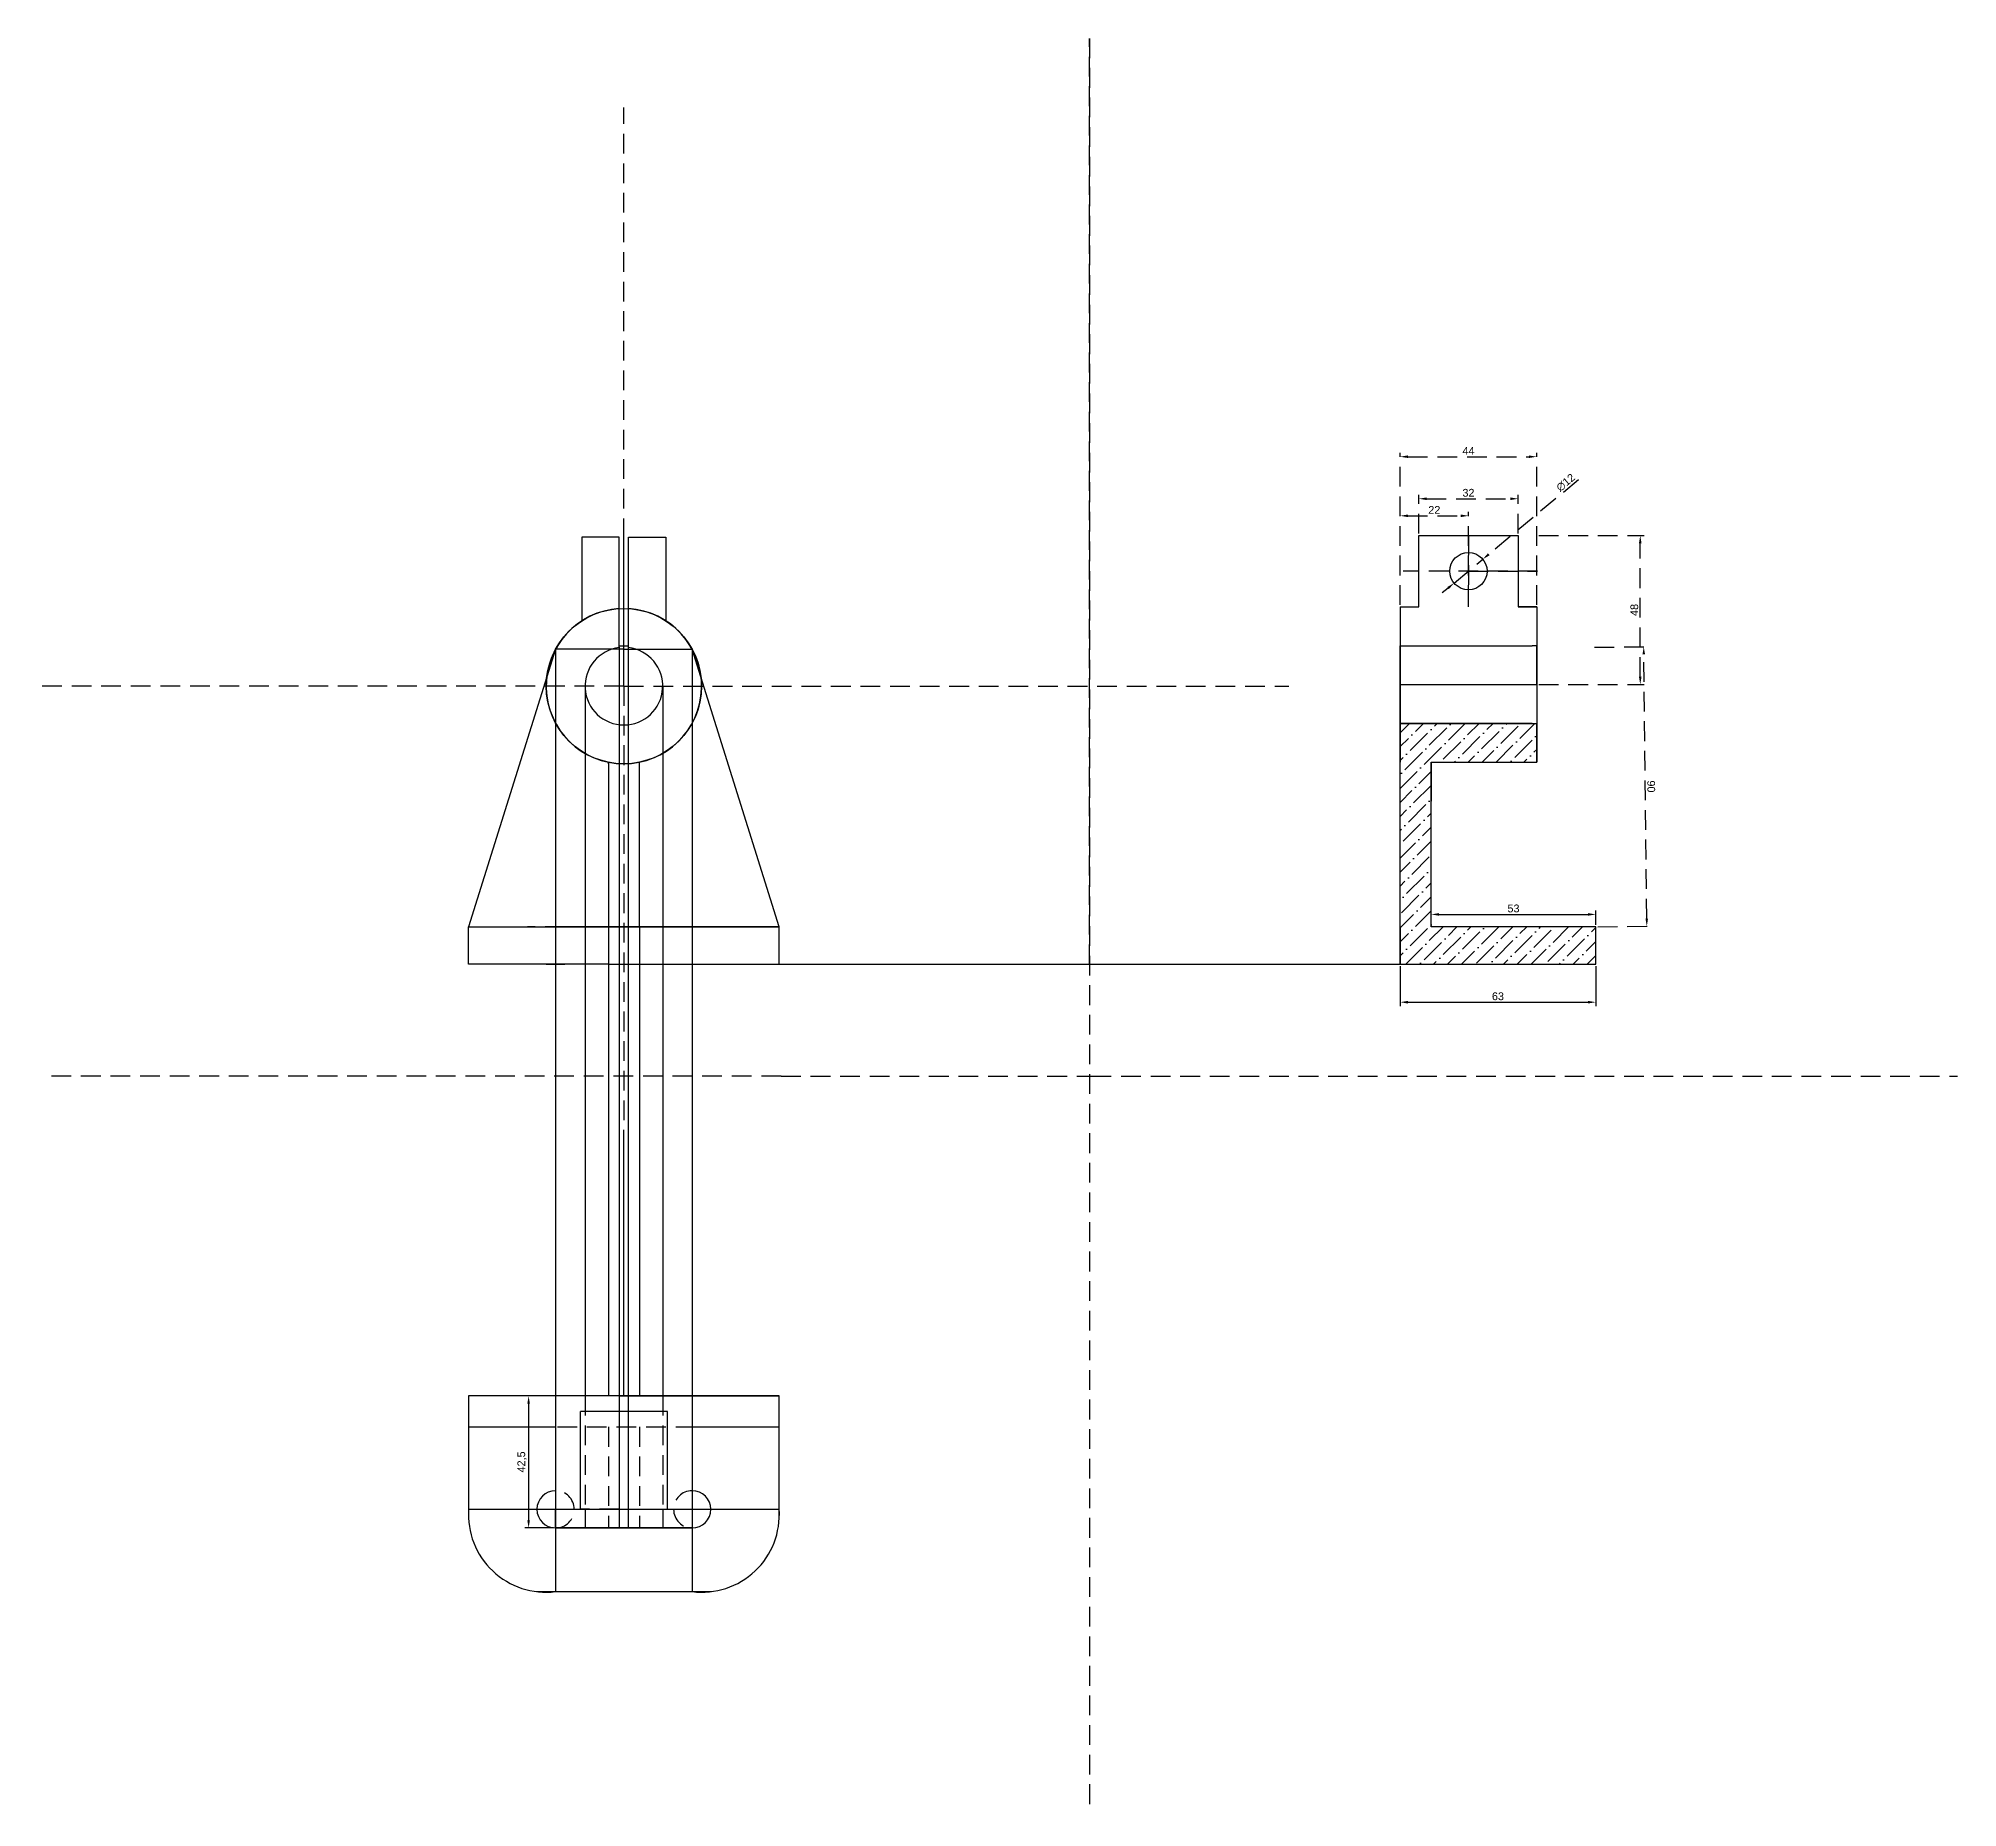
# Model space of a CAD drawing. Header units: millimetres. Extents: x 1561 to 2179, y 1389 to 1958.
import ezdxf

# ---------------------------------------------------------------- set-up
doc = ezdxf.new("R2010")
doc.units = ezdxf.units.MM
doc.linetypes.add('DASHED2', pattern=[9.525, 6.35, -3.175])
doc.styles.get("Standard").update_dxf_attribs({"font": 'arial.ttf'})
doc.dimstyles.new('ISO-25', dxfattribs={"dimtxt": 2.5, "dimasz": 2.5, "dimexe": 1.25, "dimexo": 0.625, "dimtad": 1, "dimtxsty": 'Standard', "dimcen": 2.5, "dimadec": 0, "dimazin": 0, "dimtfac": 1, "dimtmove": 0, "dimatfit": 3, "dimfxl": 1, "dimarcsym": 0})

# ---------------------------------------------------------------- blocks, each defined once
blk = doc.blocks.new('*D1')
at = {"color": 0, "lineweight": -2, "transparency": 16777216}
for p, q in [((1727.37, 1521.53), (1718.08, 1521.53)), ((1719.33, 1519.03), (1719.33, 1481.53)), ((1727.37, 1479.03), (1718.08, 1479.03))]:
    blk.add_line(p, q, dxfattribs=at)
at = {"color": 0, "transparency": 16777216}
for points in [[(1718.91, 1519.03), (1719.74, 1519.03), (1719.33, 1521.53)], [(1718.91, 1481.53), (1719.74, 1481.53), (1719.33, 1479.03)]]:
    blk.add_solid(points, dxfattribs=at)
at = {"layer": 'Defpoints', "color": 0, "transparency": 16777216}
for p in [(1728, 1521.53), (1719.33, 1479.03), (1728, 1479.03)]:
    blk.add_point(p, dxfattribs=at)
at = {"color": 0, "transparency": 16777216, "insert": (1717.2, 1500.28), "char_height": 2.5, "attachment_point": 5, "rotation": 90}
blk.add_mtext('42,5', dxfattribs=at)
blk = doc.blocks.new('*D2')
at = {"color": 0, "lineweight": -2, "transparency": 16777216}
for p, q in [((1999.94, 1659.88), (1999.94, 1647.01)), ((2062.94, 1659.88), (2062.94, 1647.01)), ((2002.44, 1648.26), (2060.44, 1648.26))]:
    blk.add_line(p, q, dxfattribs=at)
at = {"color": 0, "transparency": 16777216}
for points in [[(2002.44, 1648.68), (2002.44, 1647.84), (1999.94, 1648.26)], [(2060.44, 1648.68), (2060.44, 1647.84), (2062.94, 1648.26)]]:
    blk.add_solid(points, dxfattribs=at)
at = {"layer": 'Defpoints', "color": 0, "transparency": 16777216}
for p in [(1999.94, 1660.51), (2062.94, 1660.51), (2062.94, 1648.26)]:
    blk.add_point(p, dxfattribs=at)
at = {"color": 0, "transparency": 16777216, "insert": (2031.44, 1650.16), "char_height": 2.5, "attachment_point": 5}
blk.add_mtext('63', dxfattribs=at)
blk = doc.blocks.new('*D3')
at = {"color": 0, "lineweight": -2, "transparency": 16777216}
for p, q in [((2009.94, 1673.13), (2009.94, 1677.77)), ((2012.44, 1676.52), (2060.44, 1676.52)), ((2062.94, 1673.13), (2062.94, 1677.77))]:
    blk.add_line(p, q, dxfattribs=at)
at = {"color": 0, "transparency": 16777216}
for points in [[(2012.44, 1676.94), (2012.44, 1676.11), (2009.94, 1676.52)], [(2060.44, 1676.94), (2060.44, 1676.11), (2062.94, 1676.52)]]:
    blk.add_solid(points, dxfattribs=at)
at = {"layer": 'Defpoints', "color": 0, "transparency": 16777216}
for p in [(2062.94, 1676.52), (2009.94, 1672.51), (2062.94, 1672.51)]:
    blk.add_point(p, dxfattribs=at)
at = {"color": 0, "transparency": 16777216, "insert": (2036.44, 1678.43), "char_height": 2.5, "attachment_point": 5}
blk.add_mtext('53', dxfattribs=at)
blk = doc.blocks.new('*D4')
at = {"color": 0, "linetype": 'DASHED2', "lineweight": -2, "transparency": 16777216}
for p, q in [((2005.94, 1799.13), (2005.94, 1811.57)), ((2037.94, 1799.13), (2037.94, 1811.57)), ((2008.44, 1810.32), (2035.44, 1810.32))]:
    blk.add_line(p, q, dxfattribs=at)
at = {"color": 0, "linetype": 'DASHED2', "transparency": 16777216}
for points in [[(2008.44, 1810.73), (2008.44, 1809.9), (2005.94, 1810.32)], [(2035.44, 1810.73), (2035.44, 1809.9), (2037.94, 1810.32)]]:
    blk.add_solid(points, dxfattribs=at)
at = {"layer": 'Defpoints', "color": 0, "linetype": 'DASHED2', "transparency": 16777216}
for p in [(2037.94, 1810.32), (2005.94, 1798.51), (2037.94, 1798.51)]:
    blk.add_point(p, dxfattribs=at)
at = {"color": 0, "linetype": 'DASHED2', "transparency": 16777216, "insert": (2021.94, 1812.22), "char_height": 2.5, "attachment_point": 5}
blk.add_mtext('32', dxfattribs=at)
blk = doc.blocks.new('*D5')
at = {"color": 0, "linetype": 'DASHED2', "lineweight": -2, "transparency": 16777216}
for p, q in [((1999.94, 1776.13), (1999.94, 1825.09)), ((2002.44, 1823.84), (2041.44, 1823.84)), ((2043.94, 1776.13), (2043.94, 1825.09))]:
    blk.add_line(p, q, dxfattribs=at)
at = {"color": 0, "linetype": 'DASHED2', "transparency": 16777216}
for points in [[(2002.44, 1824.26), (2002.44, 1823.43), (1999.94, 1823.84)], [(2041.44, 1824.26), (2041.44, 1823.43), (2043.94, 1823.84)]]:
    blk.add_solid(points, dxfattribs=at)
at = {"layer": 'Defpoints', "color": 0, "linetype": 'DASHED2', "transparency": 16777216}
for p in [(2043.94, 1823.84), (1999.94, 1775.51), (2043.94, 1775.51)]:
    blk.add_point(p, dxfattribs=at)
at = {"color": 0, "linetype": 'DASHED2', "transparency": 16777216, "insert": (2021.94, 1825.72), "char_height": 2.5, "attachment_point": 5}
blk.add_mtext('44', dxfattribs=at)
blk = doc.blocks.new('*D6')
at = {"color": 0, "linetype": 'DASHED2', "lineweight": -2, "transparency": 16777216}
for p, q in [((1999.94, 1776.13), (1999.94, 1806.08)), ((2002.44, 1804.83), (2019.44, 1804.83)), ((2021.94, 1776.13), (2021.94, 1806.08))]:
    blk.add_line(p, q, dxfattribs=at)
at = {"color": 0, "linetype": 'DASHED2', "transparency": 16777216}
for points in [[(2002.44, 1805.24), (2002.44, 1804.41), (1999.94, 1804.83)], [(2019.44, 1805.24), (2019.44, 1804.41), (2021.94, 1804.83)]]:
    blk.add_solid(points, dxfattribs=at)
at = {"layer": 'Defpoints', "color": 0, "linetype": 'DASHED2', "transparency": 16777216}
for p in [(2021.94, 1804.83), (1999.94, 1775.51), (2021.94, 1775.51)]:
    blk.add_point(p, dxfattribs=at)
at = {"color": 0, "linetype": 'DASHED2', "transparency": 16777216, "insert": (2010.94, 1806.71), "char_height": 2.5, "attachment_point": 5}
blk.add_mtext('22', dxfattribs=at)
blk = doc.blocks.new('*D7')
at = {"color": 0, "linetype": 'DASHED2', "lineweight": -2, "transparency": 16777216}
for p, q in [((2057.4, 1816.43), (2028.48, 1792.43)), ((2017.32, 1783.17), (2026.55, 1790.84)), ((2015.39, 1781.58), (2013.47, 1779.98))]:
    blk.add_line(p, q, dxfattribs=at)
at = {"color": 0, "linetype": 'DASHED2', "transparency": 16777216}
for points in [[(2028.21, 1792.75), (2028.74, 1792.11), (2026.55, 1790.84)], [(2015.13, 1781.9), (2015.66, 1781.26), (2017.32, 1783.17)]]:
    blk.add_solid(points, dxfattribs=at)
at = {"layer": 'Defpoints', "color": 0, "linetype": 'DASHED2', "transparency": 16777216}
for p in [(2026.55, 1790.84), (2017.32, 1783.17)]:
    blk.add_point(p, dxfattribs=at)
at = {"color": 0, "linetype": 'DASHED2', "transparency": 16777216, "insert": (2053.24, 1815.54), "char_height": 2.5, "attachment_point": 5, "rotation": 39.68116}
blk.add_mtext('∅12', dxfattribs=at)
blk = doc.blocks.new('*D8')
at = {"color": 0, "linetype": 'DASHED2', "lineweight": -2, "transparency": 16777216}
for p, q in [((2044.56, 1798.51), (2078.5, 1798.51)), ((2077.25, 1753.01), (2077.25, 1796.01)), ((2044.56, 1750.51), (2078.5, 1750.51))]:
    blk.add_line(p, q, dxfattribs=at)
at = {"color": 0, "linetype": 'DASHED2', "transparency": 16777216}
for points in [[(2076.84, 1796.01), (2077.67, 1796.01), (2077.25, 1798.51)], [(2076.84, 1753.01), (2077.67, 1753.01), (2077.25, 1750.51)]]:
    blk.add_solid(points, dxfattribs=at)
at = {"layer": 'Defpoints', "color": 0, "linetype": 'DASHED2', "transparency": 16777216}
for p in [(2043.94, 1798.51), (2077.25, 1798.51), (2043.94, 1750.51)]:
    blk.add_point(p, dxfattribs=at)
at = {"color": 0, "linetype": 'DASHED2', "transparency": 16777216, "insert": (2075.35, 1774.51), "char_height": 2.5, "attachment_point": 5, "rotation": 90}
blk.add_mtext('48', dxfattribs=at)
blk = doc.blocks.new('*D9')
at = {"color": 0, "linetype": 'DASHED2', "lineweight": -2, "transparency": 16777216}
for p, q in [((2062.56, 1762.51), (2079.62, 1762.7)), ((2079.34, 1675.19), (2078.4, 1760.18)), ((2063.56, 1672.51), (2080.62, 1672.7))]:
    blk.add_line(p, q, dxfattribs=at)
at = {"color": 0, "linetype": 'DASHED2', "transparency": 16777216}
for points in [[(2078.81, 1760.19), (2077.98, 1760.18), (2078.37, 1762.68)], [(2079.76, 1675.19), (2078.93, 1675.18), (2079.37, 1672.69)]]:
    blk.add_solid(points, dxfattribs=at)
at = {"layer": 'Defpoints', "color": 0, "linetype": 'DASHED2', "transparency": 16777216}
for p in [(2061.93, 1762.5), (2078.37, 1762.68), (2062.94, 1672.51)]:
    blk.add_point(p, dxfattribs=at)
at = {"color": 0, "linetype": 'DASHED2', "transparency": 16777216, "insert": (2080.77, 1717.71), "char_height": 2.5, "attachment_point": 5, "rotation": 270.63741}
blk.add_mtext('90', dxfattribs=at)

msp = doc.modelspace()

# ---------------------------------------------------------------- hatches: boundary and pattern name
at = {"true_color": 0xffffff}
h = msp.add_hatch(dxfattribs=at)
h.set_pattern_fill('ANSI36')
h.paths.add_polyline_path([(2009.936, 1725.505), (2043.936, 1725.505), (2043.936, 1738.005), (1999.936, 1738.005), (1999.936, 1725.505), (1999.936, 1660.505), (2062.936, 1660.505), (2062.936, 1672.505), (2009.936, 1672.505)])
h = msp.add_hatch(dxfattribs=at)
h.set_pattern_fill('ANSI36')
h.paths.add_polyline_path([(2062.936, 1672.505), (1999.936, 1672.505), (1999.936, 1660.505), (2062.936, 1660.505)])

# ---------------------------------------------------------------- linework, layer by layer
at = {"color": 7, "linetype": 'DASHED2', "true_color": 0xffffff}
for p, q in [((1899.97, 1660.505), (1899.97, 1958.493)), ((1899.97, 1958.493), (1899.97, 1389.019)), ((2021.936, 1798.505), (2021.936, 1781.005)), ((2044.146, 1787.005), (2000.937, 1787.005)), ((2021.936, 1787.005), (2044.146, 1787.005)), ((2021.936, 1775.505), (2021.936, 1781.005)), ((1800.612, 1624.427), (1565.071, 1624.427)), ((1800.612, 1624.427), (1900.582, 1624.427)), ((1900.582, 1624.427), (2179.442, 1624.427)), ((1762.5, 1521.534), (1737.5, 1521.534)), ((1737.5, 1521.534), (1737.5, 1485.034)), ((1745, 1521.734), (1745, 1521.534)), ((1755, 1521.702), (1755, 1521.534)), ((1762.5, 1521.534), (1762.5, 1485.034)), ((1736, 1485.034), (1736, 1516.534)), ((1700, 1511.534), (1800, 1511.534)), ((1745, 1511.534), (1745, 1479.034)), ((1755, 1511.534), (1755, 1479.034)), ((1748.5, 1485.034), (1736, 1485.034)), ((1737.5, 1485.034), (1737.5, 1479.034)), ((1762.5, 1485.034), (1762.5, 1479.034))]:
    msp.add_line(p, q, dxfattribs=at)
at = {"linetype": 'DASHED2'}
for p, q in [((1750, 1750), (1750, 1936.286)), ((1750, 1750), (1561.479, 1750)), ((1750, 1750), (1750, 1607.207)), ((1750, 1750), (1964.134, 1750)), ((1731, 1672.505), (1719, 1672.505)), ((1769, 1672.505), (1781, 1672.505)), ((1731, 1660.505), (1731, 1660.505)), ((1775, 1660.505), (1775, 1660.505))]:
    msp.add_line(p, q, dxfattribs=at)
at = {"color": 7, "true_color": 0xffffff}
for p, q in [((2005.936, 1775.505), (2005.936, 1798.505)), ((2005.936, 1798.505), (2021.936, 1798.505)), ((2021.936, 1798.505), (2037.936, 1798.505)), ((2037.936, 1798.505), (2037.936, 1775.505)), ((1748.511, 1798), (1736.511, 1798)), ((1736.511, 1798), (1736.511, 1771.048)), ((1748.511, 1774.956), (1748.511, 1798)), ((1750, 1750), (1750, 1798)), ((1751.489, 1774.956), (1751.489, 1798)), ((1751.489, 1798), (1763.489, 1798)), ((1763.489, 1798), (1763.489, 1771.048)), ((1748.5, 1762.41), (1748.511, 1774.956)), ((1751.5, 1762.5), (1751.489, 1774.956)), ((1999.936, 1775.505), (1999.936, 1750.505)), ((1999.936, 1775.505), (2005.936, 1775.505)), ((2043.936, 1775.505), (2037.936, 1775.505)), ((2037.936, 1775.505), (2043.936, 1775.505)), ((2043.936, 1775.505), (2043.936, 1763.005)), ((1728, 1761.874), (1700, 1672.505)), ((1748.5, 1762.5), (1748.5, 1762.41)), ((1751.5, 1762.5), (1751.5, 1762.41)), ((1800, 1672.505), (1772, 1761.874)), ((1999.936, 1738.005), (1999.936, 1763.005)), ((1999.936, 1763.005), (2042.436, 1763.005)), ((2043.936, 1763.005), (2042.436, 1763.005)), ((2043.936, 1750.505), (2043.936, 1763.005)), ((2043.936, 1763.005), (2043.936, 1763.005)), ((2043.936, 1763.005), (2043.936, 1725.505)), ((1999.936, 1660.505), (1999.936, 1750.505)), ((1999.936, 1750.505), (1999.936, 1725.505)), ((1999.936, 1750.505), (2042.436, 1750.505)), ((2042.436, 1750.505), (2043.936, 1750.505)), ((2042.436, 1738.005), (1999.936, 1738.005)), ((1999.936, 1738.005), (2043.936, 1738.005)), ((2043.936, 1725.505), (2043.936, 1738.005)), ((2009.936, 1672.505), (2009.936, 1725.505)), ((2009.936, 1725.505), (2009.936, 1713.005)), ((2009.936, 1725.505), (2043.936, 1725.505)), ((1700, 1672.505), (1800, 1672.505)), ((1999.936, 1672.505), (1999.936, 1660.505)), ((2062.936, 1672.505), (2009.936, 1672.505)), ((2062.936, 1660.505), (2062.936, 1672.505)), ((1999.936, 1660.505), (2062.936, 1660.505)), ((1800, 1521.534), (1700, 1521.534)), ((1700, 1521.534), (1700, 1481.659)), ((1700, 1521.534), (1700, 1511.534)), ((1728, 1521.534), (1728, 1485.034)), ((1748.5, 1521.534), (1748.5, 1479.034)), ((1750, 1521.534), (1800, 1521.534)), ((1751.5, 1479.034), (1751.5, 1521.534)), ((1772, 1521.534), (1772, 1485.034)), ((1800, 1481.659), (1800, 1521.534)), ((1736, 1485.034), (1736, 1516.534)), ((1764, 1516.534), (1736, 1516.534)), ((1764, 1485.034), (1764, 1516.534)), ((1700, 1511.534), (1700, 1485.034)), ((1700, 1511.534), (1728, 1511.534)), ((1772, 1511.534), (1800, 1511.534)), ((1700, 1485.034), (1800, 1485.034)), ((1728, 1479.034), (1728, 1485.034)), ((1751.5, 1485.034), (1764, 1485.034)), ((1772, 1485.034), (1772, 1479.034)), ((1772, 1479.034), (1728, 1479.034)), ((1748.5, 1479.034), (1751.5, 1479.034)), ((1721.886, 1458.534), (1778.114, 1458.534))]:
    msp.add_line(p, q, dxfattribs=at)
at = {"color": 252, "true_color": 0x939598}
for p, q in [((1728, 1761.874), (1700, 1672.505)), ((1750, 1761.874), (1728, 1761.874)), ((1728, 1761.874), (1728, 1458.534)), ((1748.5, 1762.977), (1751.5, 1762.977)), ((1748.5, 1762.5), (1748.5, 1521.534)), ((1750, 1750), (1750, 1761.874)), ((1750, 1761.874), (1772, 1761.874)), ((1751.5, 1521.534), (1751.5, 1762.5)), ((1772, 1761.874), (1772, 1458.534)), ((1737.5, 1750), (1737.5, 1521.534)), ((1762.5, 1750), (1762.5, 1521.534)), ((1745, 1672.505), (1745, 1521.734)), ((1755, 1672.505), (1755, 1521.702)), ((1800, 1660.505), (1800, 1660.505)), ((1800, 1660.505), (1999.936, 1660.505)), ((1750, 1521.534), (1750, 1607.207)), ((1775, 1521.534), (1725, 1521.534)), ((1748.5, 1521.534), (1751.5, 1521.534)), ((1775, 1521.534), (1750, 1521.534)), ((1728, 1479.034), (1772, 1479.034))]:
    msp.add_line(p, q, dxfattribs=at)
for p, q in [((1745, 1725), (1745, 1725.505)), ((1745, 1725.505), (1745, 1672.505)), ((1755, 1725), (1755, 1725.505)), ((1755, 1672.505), (1755, 1725)), ((1700, 1660.505), (1700, 1672.505)), ((1700, 1672.505), (1745, 1672.505)), ((1750, 1672.505), (1725, 1672.505)), ((1800, 1672.505), (1745, 1672.505)), ((1750, 1672.505), (1775, 1672.505)), ((1800, 1660.505), (1800, 1672.505)), ((1745, 1660.505), (1700, 1660.505)), ((1725, 1660.505), (1731, 1660.505)), ((1745, 1660.505), (1755, 1660.505)), ((1755, 1660.505), (1800, 1660.505))]:
    msp.add_line(p, q)
at = {"color": 7, "true_color": 0xffffff}
for centre, radius in [((2021.936, 1787.005), 6), ((1750, 1750), 25)]:
    msp.add_circle(centre, radius, dxfattribs=at)
for radius, start, end in [(25, 93.415281, 86.584719), (12.5, 96.892103, 83.107897)]:
    msp.add_arc((1750, 1750), radius, start, end)
for centre, radius, start, end in [((1750, 1750), 12.5, 96.892103, 83.107897), ((1728, 1485.034), 6, 90, 270), ((1772, 1485.034), 6, 270, 90), ((1724.943, 1483.346), 25, 176.129335, 277.023766), ((1775.057, 1483.346), 25, 262.976234, 3.870665)]:
    msp.add_arc(centre, radius, start, end, dxfattribs=at)
at = {"color": 252, "true_color": 0x939598}
for centre, start, end in [((1728, 1485.034), 90, 270), ((1772, 1485.034), 270, 90)]:
    msp.add_arc(centre, 6, start, end, dxfattribs=at)
at = {"color": 7, "linetype": 'DASHED2', "true_color": 0xffffff}
for centre, start, end in [((1728, 1485.034), 270, 90), ((1772, 1485.034), 90, 270)]:
    msp.add_arc(centre, 6, start, end, dxfattribs=at)

# ---------------------------------------------------------------- dimensions: what is measured, and where the dimension line sits
for base, p1, p2, picture, middle in [((2043.936, 1823.842), (1999.936, 1775.505), (2043.936, 1775.505), '*D5', (2021.936, 1825.717)), ((2037.936, 1810.315), (2005.936, 1798.505), (2037.936, 1798.505), '*D4', (2021.936, 1812.217)), ((2021.936, 1804.825), (1999.936, 1775.505), (2021.936, 1775.505), '*D6', (2010.936, 1806.706))]:
    dim = msp.add_linear_dim(base=base, p1=p1, p2=p2, dimstyle='ISO-25', dxfattribs=at)
    dim.commit()
    dim.dimension.update_dxf_attribs({"geometry": picture, "text_midpoint": middle})
dim = msp.add_diameter_dim_2p(p1=(2017.318, 1783.174), p2=(2026.554, 1790.836), dimstyle='ISO-25', dxfattribs=at)
dim.commit()
dim.dimension.update_dxf_attribs({"geometry": '*D7', "text_midpoint": (2054.501, 1814.023), "dimtype": 163})
dim = msp.add_linear_dim(base=(2077.255, 1798.505), p1=(2043.936, 1750.505), p2=(2043.936, 1798.505), angle=90, dimstyle='ISO-25', dxfattribs=at)
dim.commit()
dim.dimension.update_dxf_attribs({"geometry": '*D8', "text_midpoint": (2075.353, 1774.505)})
dim = msp.add_aligned_dim(p1=(2062.936, 1672.505), p2=(2061.935, 1762.5), distance=-16.435, dimstyle='ISO-25', dxfattribs=at)
dim.commit()
dim.dimension.update_dxf_attribs({"geometry": '*D9', "text_midpoint": (2080.771, 1717.706)})
at = {"color": 7, "true_color": 0xffffff}
for base, p1, p2, picture, middle in [((2062.936, 1676.523), (2009.936, 1672.505), (2062.936, 1672.505), '*D3', (2036.436, 1678.425)), ((2062.936, 1648.261), (1999.936, 1660.505), (2062.936, 1660.505), '*D2', (2031.436, 1650.164))]:
    dim = msp.add_linear_dim(base=base, p1=p1, p2=p2, dimstyle='ISO-25', dxfattribs=at)
    dim.commit()
    dim.dimension.update_dxf_attribs({"geometry": picture, "text_midpoint": middle})
dim = msp.add_linear_dim(base=(1719.327, 1479.034), p1=(1728, 1521.534), p2=(1728, 1479.034), angle=90, dimstyle='ISO-25', dxfattribs=at)
dim.commit()
dim.dimension.update_dxf_attribs({"geometry": '*D1', "text_midpoint": (1717.199, 1500.284)})

doc.saveas('drawing.dxf')
